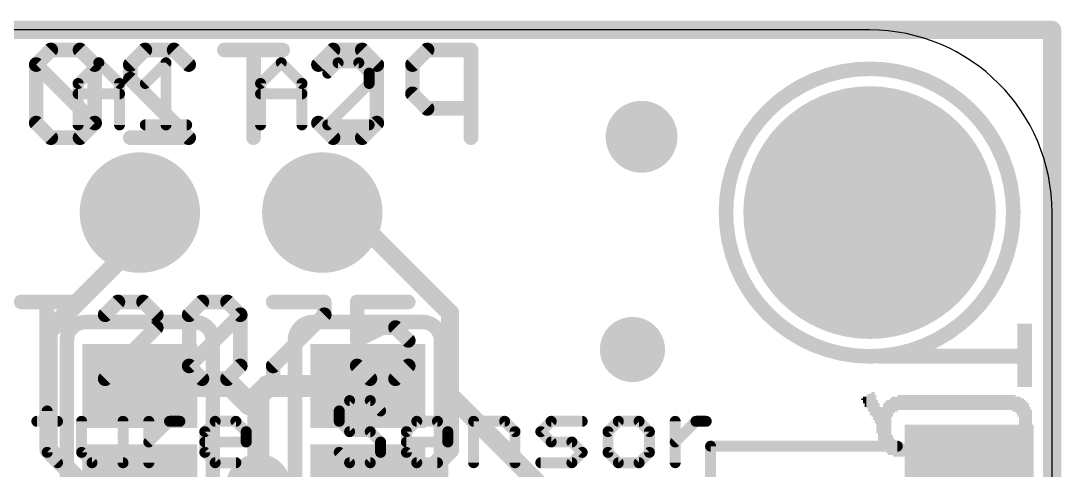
# Model space of a CAD drawing. Extents: x -0.1 to 25.5, y -0.1 to 17.9.
# Drawn here: x 11.04 to 25.53, y 11.66 to 17.91 of the extents above; entities that cross this region are included whole.
import ezdxf

# ---------------------------------------------------------------- set-up
doc = ezdxf.new("R2010")
doc.units = 0
for name, color, linetype in [('1', 12, 'CONTINUOUS'), ('16', 5, 'CONTINUOUS'), ('17', 110, 'CONTINUOUS'), ('18', 110, 'CONTINUOUS'), ('20', 53, 'CONTINUOUS'), ('21', 40, 'CONTINUOUS'), ('22', 6, 'CONTINUOUS')]:
    doc.layers.add(name, color=color, linetype=linetype)

# ---------------------------------------------------------------- blocks, each defined once
blk = doc.blocks.new('RECT')
blk.add_solid([(-0.5, -0.5), (0.5, -0.5), (-0.5, 0.5), (0.5, 0.5)])
blk = doc.blocks.new('PIE')
at = {"const_width": 0.5}
blk.add_lwpolyline([(0, -0.25, 1), (0, 0.25, 1), (0, -0.25)], format="xyb", dxfattribs=at)
blk = doc.blocks.new('ROUNDP')
at = {"const_width": 0.5}
blk.add_lwpolyline([(0, -0.25, 1), (0, 0.25, 1), (0, -0.25)], format="xyb", dxfattribs=at)
blk = doc.blocks.new('ROUNDV')
at = {"const_width": 0.5}
blk.add_lwpolyline([(0, -0.25, 1), (0, 0.25, 1), (0, -0.25)], format="xyb", dxfattribs=at)

msp = doc.modelspace()

# ---------------------------------------------------------------- linework, layer by layer
at = {"layer": '1', "const_width": 0.254}
for points in [[(0, 17.78), (25.4, 17.78)], [(25.4, 17.78), (25.4, 0)]]:
    msp.add_lwpolyline(points, dxfattribs=at)
at = {"layer": '1', "const_width": 0.127}
for points in [[(25.4635, 17.78, 1), (25.3365, 17.78)], [(25.4, 17.7165, 1), (25.4, 17.8435)]]:
    msp.add_lwpolyline(points, format="xyb", dxfattribs=at)
at = {"layer": '16'}
for points, const_width in [([(0, 17.78), (25.4, 17.78)], 0.254), ([(25.4, 17.78), (25.4, 0)], 0.254), ([(12.7, 14.859), (12.7, 15.24)], 0.254), ([(15.621, 15.24), (15.24, 15.24)], 0.254), ([(17.018, 13.843), (15.621, 15.24)], 0.254), ([(11.43, 13.589), (12.7, 14.859)], 0.254), ([(17.018, 12.7), (17.018, 13.843)], 0.254), ([(11.43, 11.938), (11.43, 13.589)], 0.254), ([(13.97, 12.827), (12.7, 12.827)], 0.3048), ([(14.224, 12.573), (13.97, 12.827)], 0.3048), ([(14.351, 12.7), (14.478, 12.827)], 0.3048), ([(14.478, 12.827), (15.875, 12.827)], 0.3048), ([(14.224, 12.573), (14.351, 12.7)], 0.3048), ([(14.351, 11.43), (14.351, 12.7)], 0.3048), ([(17.018, 11.938), (17.018, 12.7)], 0.254), ([(18.796, 10.922), (17.018, 12.7)], 0.254), ([(11.938, 11.43), (11.43, 11.938)], 0.254), ([(16.51, 11.43), (17.018, 11.938)], 0.254)]:
    msp.add_lwpolyline(points, dxfattribs=dict(at, const_width=const_width))
for points, const_width in [([(25.4635, 17.78, 1), (25.3365, 17.78)], 0.127), ([(25.4, 17.7165, 1), (25.4, 17.8435)], 0.127), ([(12.7635, 15.24, 1), (12.6365, 15.24)], 0.127), ([(15.24, 15.3035, 1), (15.24, 15.1765)], 0.127), ([(15.6659, 15.2849, 1), (15.5761, 15.1951)], 0.127), ([(15.621, 15.1765, 1), (15.621, 15.3035)], 0.127), ([(12.6365, 14.859, 1), (12.7635, 14.859)], 0.127), ([(12.7449, 14.8141, 1), (12.6551, 14.9039)], 0.127), ([(17.0815, 13.843, 1), (16.9545, 13.843)], 0.127), ([(16.9731, 13.7981, 1), (17.0629, 13.8879)], 0.127), ([(11.4935, 13.589, 1), (11.3665, 13.589)], 0.127), ([(11.3851, 13.6339, 1), (11.4749, 13.5441)], 0.127), ([(12.7, 12.9032, 1), (12.7, 12.7508)], 0.1524), ([(14.0239, 12.8809, 1), (13.9161, 12.7731)], 0.1524), ([(13.97, 12.7508, 1), (13.97, 12.9032)], 0.1524), ([(14.478, 12.9032, 1), (14.478, 12.7508)], 0.1524), ([(14.5319, 12.7731, 1), (14.4241, 12.8809)], 0.1524), ([(15.875, 12.7508, 1), (15.875, 12.9032)], 0.1524), ([(14.4272, 12.7, 1), (14.2748, 12.7)], 0.1524), ([(14.2971, 12.7539, 1), (14.4049, 12.6461)], 0.1524), ([(14.4049, 12.6461, 1), (14.2971, 12.7539)], 0.1524), ([(17.0815, 12.7, 1), (16.9545, 12.7)], 0.127), ([(17.0629, 12.7449, 1), (16.9731, 12.6551)], 0.127), ([(16.9545, 12.7, 1), (17.0815, 12.7)], 0.127), ([(14.1701, 12.6269, 1), (14.2779, 12.5191)], 0.1524), ([(14.1701, 12.5191, 1), (14.2779, 12.6269)], 0.1524), ([(11.4749, 11.9829, 1), (11.3851, 11.8931)], 0.127), ([(17.0629, 11.8931, 1), (16.9731, 11.9829)], 0.127), ([(11.3665, 11.938, 1), (11.4935, 11.938)], 0.127), ([(16.9545, 11.938, 1), (17.0815, 11.938)], 0.127)]:
    msp.add_lwpolyline(points, format="xyb", dxfattribs=dict(at, const_width=const_width))
at = {"layer": '20'}
for p, q in [((22.86, 17.78), (2.54, 17.78)), ((25.4, 2.54), (25.4, 15.24))]:
    msp.add_line(p, q, dxfattribs=at)
msp.add_arc((22.86, 15.24), 2.54, 0, 90, dxfattribs=at)
at = {"layer": '21'}
for points, const_width in [([(11.8407, 17.0354), (12.1288, 17.3235)], 0.1524), ([(12.1288, 17.3235), (12.4169, 17.0354)], 0.1524), ([(12.7762, 17.0354), (13.0643, 17.3235)], 0.1524), ([(13.0643, 17.3235), (13.0643, 16.4592)], 0.1524), ([(14.3807, 17.0354), (14.6688, 17.3235)], 0.1524), ([(14.6688, 17.3235), (14.9569, 17.0354)], 0.1524), ([(15.4603, 17.3235), (15.3162, 17.1795)], 0.1524), ([(15.7484, 17.3235), (15.4603, 17.3235)], 0.1524), ([(15.8924, 17.1795), (15.7484, 17.3235)], 0.1524), ([(15.8924, 17.0354), (15.8924, 17.1795)], 0.1524), ([(11.8407, 16.4592), (11.8407, 17.0354)], 0.1524), ([(12.4169, 17.0354), (12.4169, 16.4592)], 0.1524), ([(14.3807, 16.4592), (14.3807, 17.0354)], 0.1524), ([(14.9569, 17.0354), (14.9569, 16.4592)], 0.1524), ([(15.3162, 16.4592), (15.8924, 17.0354)], 0.1524), ([(11.8407, 16.8914), (12.4169, 16.8914)], 0.1524), ([(14.3807, 16.8914), (14.9569, 16.8914)], 0.1524), ([(12.7762, 16.4592), (13.3524, 16.4592)], 0.1524), ([(15.8924, 16.4592), (15.3162, 16.4592)], 0.1524), ([(11.0475, 13.9963), (11.7593, 13.9963)], 0.2032), ([(11.4034, 12.9286), (11.4034, 13.9963)], 0.2032), ([(12.3948, 13.9963), (12.2169, 13.8184)], 0.2032), ([(12.7508, 13.9963), (12.3948, 13.9963)], 0.2032), ([(12.9287, 13.8184), (12.7508, 13.9963)], 0.2032), ([(13.3863, 13.8184), (13.5642, 13.9963)], 0.2032), ([(13.5642, 13.9963), (13.9201, 13.9963)], 0.2032), ([(13.9201, 13.9963), (14.0981, 13.8184)], 0.2032), ([(14.5557, 13.9963), (15.2675, 13.9963)], 0.2032), ([(15.2675, 13.9963), (15.2675, 13.8184)], 0.2032), ([(16.4369, 13.9963), (15.7251, 13.9963)], 0.2032), ([(15.7251, 13.9963), (15.7251, 13.4625)], 0.2032), ([(12.9287, 13.6404), (12.9287, 13.8184)], 0.2032), ([(13.3863, 13.1066), (13.3863, 13.8184)], 0.2032), ([(13.3863, 13.1066), (14.0981, 13.8184)], 0.2032), ([(14.0981, 13.8184), (14.0981, 13.1066)], 0.2032), ([(15.2675, 13.8184), (14.5557, 13.1066)], 0.2032), ([(12.2169, 12.9286), (12.9287, 13.6404)], 0.2032), ([(15.7251, 13.4625), (16.081, 13.6404)], 0.2032), ([(16.081, 13.6404), (16.2589, 13.6404)], 0.2032), ([(16.2589, 13.6404), (16.4369, 13.4625)], 0.2032), ([(16.4369, 13.4625), (16.4369, 13.1066)], 0.2032), ([(13.5642, 12.9286), (13.3863, 13.1066)], 0.2032), ([(14.0981, 13.1066), (13.9201, 12.9286)], 0.2032), ([(14.5557, 13.1066), (14.5557, 12.9286)], 0.2032), ([(15.903, 12.9286), (15.7251, 13.1066)], 0.2032), ([(16.4369, 13.1066), (16.2589, 12.9286)], 0.2032), ([(12.9287, 12.9286), (12.2169, 12.9286)], 0.2032), ([(13.9201, 12.9286), (13.5642, 12.9286)], 0.2032), ([(16.2589, 12.9286), (15.903, 12.9286)], 0.2032), ([(15.6199, 12.6245), (15.4759, 12.4805)], 0.1524), ([(15.908, 12.6245), (15.6199, 12.6245)], 0.1524), ([(16.0521, 12.4805), (15.908, 12.6245)], 0.1524), ([(11.4101, 12.4805), (11.4101, 11.9043)], 0.1524), ([(15.4759, 12.4805), (15.4759, 12.3364)], 0.1524), ([(11.266, 12.3364), (11.5541, 12.3364)], 0.1524), ([(11.8897, 12.3364), (11.8897, 11.9043)], 0.1524), ([(12.4659, 11.7602), (12.4659, 12.3364)], 0.1524), ([(12.8252, 11.7602), (12.8252, 12.3364)], 0.1524), ([(12.8252, 12.0483), (13.1133, 12.3364)], 0.1524), ([(13.1133, 12.3364), (13.2574, 12.3364)], 0.1524), ([(13.6048, 12.1924), (13.7489, 12.3364)], 0.1524), ([(13.7489, 12.3364), (14.037, 12.3364)], 0.1524), ([(14.037, 12.3364), (14.1811, 12.1924)], 0.1524), ([(15.4759, 12.3364), (15.6199, 12.1924)], 0.1524), ([(16.4114, 12.1924), (16.5554, 12.3364)], 0.1524), ([(16.5554, 12.3364), (16.8436, 12.3364)], 0.1524), ([(16.8436, 12.3364), (16.9876, 12.1924)], 0.1524), ([(17.3469, 11.7602), (17.3469, 12.3364)], 0.1524), ([(17.3469, 12.3364), (17.7791, 12.3364)], 0.1524), ([(17.7791, 12.3364), (17.9231, 12.1924)], 0.1524), ([(18.2824, 12.1924), (18.4265, 12.3364)], 0.1524), ([(18.4265, 12.3364), (18.8586, 12.3364)], 0.1524), ([(19.362, 12.3364), (19.2179, 12.1924)], 0.1524), ([(19.6501, 12.3364), (19.362, 12.3364)], 0.1524), ([(19.7942, 12.1924), (19.6501, 12.3364)], 0.1524), ([(20.1535, 11.7602), (20.1535, 12.3364)], 0.1524), ([(20.1535, 12.0483), (20.4416, 12.3364)], 0.1524), ([(20.4416, 12.3364), (20.5856, 12.3364)], 0.1524), ([(13.6048, 11.9043), (13.6048, 12.1924)], 0.1524), ([(14.1811, 12.1924), (14.1811, 12.0483)], 0.1524), ([(15.6199, 12.1924), (15.908, 12.1924)], 0.1524), ([(15.908, 12.1924), (16.0521, 12.0483)], 0.1524), ([(16.4114, 11.9043), (16.4114, 12.1924)], 0.1524), ([(16.9876, 12.1924), (16.9876, 12.0483)], 0.1524), ([(17.9231, 12.1924), (17.9231, 11.7602)], 0.1524), ([(18.4265, 12.0483), (18.2824, 12.1924)], 0.1524), ([(19.2179, 12.1924), (19.2179, 11.9043)], 0.1524), ([(19.7942, 11.9043), (19.7942, 12.1924)], 0.1524), ([(14.1811, 12.0483), (13.6048, 12.0483)], 0.1524), ([(16.0521, 12.0483), (16.0521, 11.9043)], 0.1524), ([(16.9876, 12.0483), (16.4114, 12.0483)], 0.1524), ([(18.7146, 12.0483), (18.4265, 12.0483)], 0.1524), ([(18.8586, 11.9043), (18.7146, 12.0483)], 0.1524), ([(20.646, 10.79), (20.646, 11.99)], 0.1524), ([(20.646, 11.99), (23.246, 11.99)], 0.1524), ([(11.4101, 11.9043), (11.5541, 11.7602)], 0.1524), ([(11.8897, 11.9043), (12.0338, 11.7602)], 0.1524), ([(13.7489, 11.7602), (13.6048, 11.9043)], 0.1524), ([(15.6199, 11.7602), (15.4759, 11.9043)], 0.1524), ([(16.0521, 11.9043), (15.908, 11.7602)], 0.1524), ([(16.5554, 11.7602), (16.4114, 11.9043)], 0.1524), ([(18.7146, 11.7602), (18.8586, 11.9043)], 0.1524), ([(19.2179, 11.9043), (19.362, 11.7602)], 0.1524), ([(19.6501, 11.7602), (19.7942, 11.9043)], 0.1524), ([(12.0338, 11.7602), (12.4659, 11.7602)], 0.1524), ([(14.037, 11.7602), (13.7489, 11.7602)], 0.1524), ([(15.908, 11.7602), (15.6199, 11.7602)], 0.1524), ([(16.8436, 11.7602), (16.5554, 11.7602)], 0.1524), ([(18.2824, 11.7602), (18.7146, 11.7602)], 0.1524), ([(19.362, 11.7602), (19.6501, 11.7602)], 0.1524)]:
    msp.add_lwpolyline(points, dxfattribs=dict(at, const_width=const_width))
for points, const_width in [([(12.1557, 17.3505, 1), (12.1019, 17.2966)], 0.0762), ([(12.1557, 17.2966, 1), (12.1019, 17.3505)], 0.0762), ([(13.1024, 17.3235, 1), (13.0262, 17.3235)], 0.0762), ([(13.0913, 17.2966, 1), (13.0374, 17.3505)], 0.0762), ([(14.6957, 17.3505, 1), (14.6419, 17.2966)], 0.0762), ([(14.6957, 17.2966, 1), (14.6419, 17.3505)], 0.0762), ([(15.4603, 17.3616, 1), (15.4603, 17.2854)], 0.0762), ([(15.4872, 17.2966, 1), (15.4333, 17.3505)], 0.0762), ([(15.7753, 17.3505, 1), (15.7214, 17.2966)], 0.0762), ([(15.7484, 17.2854, 1), (15.7484, 17.3616)], 0.0762), ([(15.2893, 17.2064, 1), (15.3431, 17.1525)], 0.0762), ([(15.9305, 17.1795, 1), (15.8543, 17.1795)], 0.0762), ([(15.8655, 17.1525, 1), (15.9194, 17.2064)], 0.0762), ([(22.86, 13.24, 1), (22.86, 17.24, 1), (22.86, 13.24)], 0.2032), ([(11.8137, 17.0624, 1), (11.8676, 17.0085)], 0.0762), ([(11.8788, 17.0354, 1), (11.8026, 17.0354)], 0.0762), ([(12.455, 17.0354, 1), (12.3788, 17.0354)], 0.0762), ([(12.39, 17.0085, 1), (12.4438, 17.0624)], 0.0762), ([(12.7493, 17.0624, 1), (12.8031, 17.0085)], 0.0762), ([(14.3537, 17.0624, 1), (14.4076, 17.0085)], 0.0762), ([(14.4188, 17.0354, 1), (14.3426, 17.0354)], 0.0762), ([(14.995, 17.0354, 1), (14.9188, 17.0354)], 0.0762), ([(14.93, 17.0085, 1), (14.9838, 17.0624)], 0.0762), ([(15.9194, 17.0085, 1), (15.8655, 17.0624)], 0.0762), ([(11.8407, 16.9295, 1), (11.8407, 16.8533)], 0.0762), ([(12.4169, 16.8533, 1), (12.4169, 16.9295)], 0.0762), ([(14.3807, 16.9295, 1), (14.3807, 16.8533)], 0.0762), ([(14.9569, 16.8533, 1), (14.9569, 16.9295)], 0.0762), ([(15.8543, 17.0354, 1), (15.9305, 17.0354)], 0.0762), ([(12.7762, 16.4973, 1), (12.7762, 16.4211)], 0.0762), ([(13.3524, 16.4211, 1), (13.3524, 16.4973)], 0.0762), ([(15.3162, 16.4973, 1), (15.3162, 16.4211)], 0.0762), ([(15.2893, 16.4861, 1), (15.3431, 16.4323)], 0.0762), ([(15.8924, 16.4211, 1), (15.8924, 16.4973)], 0.0762), ([(11.8026, 16.4592, 1), (11.8788, 16.4592)], 0.0762), ([(12.3788, 16.4592, 1), (12.455, 16.4592)], 0.0762), ([(13.0262, 16.4592, 1), (13.1024, 16.4592)], 0.0762), ([(14.3426, 16.4592, 1), (14.4188, 16.4592)], 0.0762), ([(14.9188, 16.4592, 1), (14.995, 16.4592)], 0.0762), ([(11.0475, 14.0471, 1), (11.0475, 13.9455)], 0.1016), ([(11.4542, 13.9963, 1), (11.3526, 13.9963)], 0.1016), ([(11.7593, 13.9455, 1), (11.7593, 14.0471)], 0.1016), ([(12.3948, 14.0471, 1), (12.3948, 13.9455)], 0.1016), ([(12.4308, 13.9604, 1), (12.3589, 14.0322)], 0.1016), ([(12.7867, 14.0322, 1), (12.7148, 13.9604)], 0.1016), ([(12.7508, 13.9455, 1), (12.7508, 14.0471)], 0.1016), ([(13.5642, 14.0471, 1), (13.5642, 13.9455)], 0.1016), ([(13.6002, 13.9604, 1), (13.5283, 14.0322)], 0.1016), ([(13.9561, 14.0322, 1), (13.8842, 13.9604)], 0.1016), ([(13.9201, 13.9455, 1), (13.9201, 14.0471)], 0.1016), ([(14.5557, 14.0471, 1), (14.5557, 13.9455)], 0.1016), ([(15.3183, 13.9963, 1), (15.2167, 13.9963)], 0.1016), ([(15.2675, 13.9455, 1), (15.2675, 14.0471)], 0.1016), ([(15.7251, 14.0471, 1), (15.7251, 13.9455)], 0.1016), ([(15.7759, 13.9963, 1), (15.6743, 13.9963)], 0.1016), ([(16.4369, 13.9455, 1), (16.4369, 14.0471)], 0.1016), ([(12.181, 13.8543, 1), (12.2528, 13.7824)], 0.1016), ([(12.9795, 13.8184, 1), (12.8779, 13.8184)], 0.1016), ([(12.8928, 13.7824, 1), (12.9646, 13.8543)], 0.1016), ([(13.4371, 13.8184, 1), (13.3355, 13.8184)], 0.1016), ([(13.3504, 13.8543, 1), (13.4222, 13.7824)], 0.1016), ([(14.1489, 13.8184, 1), (14.0473, 13.8184)], 0.1016), ([(14.134, 13.7824, 1), (14.0622, 13.8543)], 0.1016), ([(14.0622, 13.7824, 1), (14.134, 13.8543)], 0.1016), ([(15.3034, 13.7824, 1), (15.2316, 13.8543)], 0.1016), ([(15.2167, 13.8184, 1), (15.3183, 13.8184)], 0.1016), ([(12.8779, 13.6404, 1), (12.9795, 13.6404)], 0.1016), ([(12.9646, 13.6045, 1), (12.8928, 13.6763)], 0.1016), ([(16.081, 13.6912, 1), (16.081, 13.5896)], 0.1016), ([(16.1037, 13.595, 1), (16.0583, 13.6858)], 0.1016), ([(16.2949, 13.6763, 1), (16.223, 13.6045)], 0.1016), ([(16.2589, 13.5896, 1), (16.2589, 13.6912)], 0.1016), ([(15.7024, 13.5079, 1), (15.7478, 13.417)], 0.1016), ([(15.6743, 13.4625, 1), (15.7759, 13.4625)], 0.1016), ([(16.4877, 13.4625, 1), (16.3861, 13.4625)], 0.1016), ([(16.401, 13.4265, 1), (16.4728, 13.4984)], 0.1016), ([(13.4222, 13.1425, 1), (13.3504, 13.0706)], 0.1016), ([(13.3504, 13.1425, 1), (13.4222, 13.0706)], 0.1016), ([(14.134, 13.0706, 1), (14.0622, 13.1425)], 0.1016), ([(14.6065, 13.1066, 1), (14.5049, 13.1066)], 0.1016), ([(14.5198, 13.1425, 1), (14.5916, 13.0706)], 0.1016), ([(15.761, 13.1425, 1), (15.6892, 13.0706)], 0.1016), ([(16.4728, 13.0706, 1), (16.401, 13.1425)], 0.1016), ([(13.3355, 13.1066, 1), (13.4371, 13.1066)], 0.1016), ([(14.0473, 13.1066, 1), (14.1489, 13.1066)], 0.1016), ([(16.3861, 13.1066, 1), (16.4877, 13.1066)], 0.1016), ([(11.3526, 12.9286, 1), (11.4542, 12.9286)], 0.1016), ([(12.2169, 12.9794, 1), (12.2169, 12.8778)], 0.1016), ([(12.181, 12.9645, 1), (12.2528, 12.8927)], 0.1016), ([(12.9287, 12.8778, 1), (12.9287, 12.9794)], 0.1016), ([(13.5642, 12.9794, 1), (13.5642, 12.8778)], 0.1016), ([(13.5283, 12.8927, 1), (13.6002, 12.9645)], 0.1016), ([(13.8842, 12.9645, 1), (13.9561, 12.8927)], 0.1016), ([(13.9201, 12.8778, 1), (13.9201, 12.9794)], 0.1016), ([(14.5049, 12.9286, 1), (14.6065, 12.9286)], 0.1016), ([(15.903, 12.9794, 1), (15.903, 12.8778)], 0.1016), ([(15.8671, 12.8927, 1), (15.939, 12.9645)], 0.1016), ([(16.223, 12.9645, 1), (16.2949, 12.8927)], 0.1016), ([(16.2589, 12.8778, 1), (16.2589, 12.9794)], 0.1016), ([(15.6199, 12.6626, 1), (15.6199, 12.5864)], 0.0762), ([(15.6469, 12.5976, 1), (15.593, 12.6515)], 0.0762), ([(15.935, 12.6515, 1), (15.8811, 12.5976)], 0.0762), ([(15.908, 12.5864, 1), (15.908, 12.6626)], 0.0762), ([(11.4482, 12.4805, 1), (11.372, 12.4805)], 0.0762), ([(15.4489, 12.5074, 1), (15.5028, 12.4535)], 0.0762), ([(15.514, 12.4805, 1), (15.4378, 12.4805)], 0.0762), ([(16.0251, 12.4535, 1), (16.079, 12.5074)], 0.0762), ([(11.266, 12.3745, 1), (11.266, 12.2983)], 0.0762), ([(11.5541, 12.2983, 1), (11.5541, 12.3745)], 0.0762), ([(11.9278, 12.3364, 1), (11.8516, 12.3364)], 0.0762), ([(12.504, 12.3364, 1), (12.4278, 12.3364)], 0.0762), ([(12.8633, 12.3364, 1), (12.7871, 12.3364)], 0.0762), ([(13.1133, 12.3745, 1), (13.1133, 12.2983)], 0.0762), ([(13.1403, 12.3095, 1), (13.0864, 12.3634)], 0.0762), ([(13.2574, 12.2983, 1), (13.2574, 12.3745)], 0.0762), ([(13.7489, 12.3745, 1), (13.7489, 12.2983)], 0.0762), ([(13.7758, 12.3095, 1), (13.7219, 12.3634)], 0.0762), ([(14.0639, 12.3634, 1), (14.0101, 12.3095)], 0.0762), ([(14.037, 12.2983, 1), (14.037, 12.3745)], 0.0762), ([(15.5028, 12.3634, 1), (15.4489, 12.3095)], 0.0762), ([(15.4378, 12.3364, 1), (15.514, 12.3364)], 0.0762), ([(16.5554, 12.3745, 1), (16.5554, 12.2983)], 0.0762), ([(16.5824, 12.3095, 1), (16.5285, 12.3634)], 0.0762), ([(16.8705, 12.3634, 1), (16.8166, 12.3095)], 0.0762), ([(16.8436, 12.2983, 1), (16.8436, 12.3745)], 0.0762), ([(17.385, 12.3364, 1), (17.3088, 12.3364)], 0.0762), ([(17.3469, 12.3745, 1), (17.3469, 12.2983)], 0.0762), ([(17.806, 12.3634, 1), (17.7521, 12.3095)], 0.0762), ([(17.7791, 12.2983, 1), (17.7791, 12.3745)], 0.0762), ([(18.4265, 12.3745, 1), (18.4265, 12.2983)], 0.0762), ([(18.4534, 12.3095, 1), (18.3995, 12.3634)], 0.0762), ([(18.8586, 12.2983, 1), (18.8586, 12.3745)], 0.0762), ([(19.362, 12.3745, 1), (19.362, 12.2983)], 0.0762), ([(19.3889, 12.3095, 1), (19.3351, 12.3634)], 0.0762), ([(19.6771, 12.3634, 1), (19.6232, 12.3095)], 0.0762), ([(19.6501, 12.2983, 1), (19.6501, 12.3745)], 0.0762), ([(20.1916, 12.3364, 1), (20.1154, 12.3364)], 0.0762), ([(20.4416, 12.3745, 1), (20.4416, 12.2983)], 0.0762), ([(20.4685, 12.3095, 1), (20.4146, 12.3634)], 0.0762), ([(20.5856, 12.2983, 1), (20.5856, 12.3745)], 0.0762), ([(13.6429, 12.1924, 1), (13.5667, 12.1924)], 0.0762), ([(13.5779, 12.2193, 1), (13.6318, 12.1654)], 0.0762), ([(14.2192, 12.1924, 1), (14.143, 12.1924)], 0.0762), ([(14.1541, 12.1654, 1), (14.208, 12.2193)], 0.0762), ([(15.6199, 12.2305, 1), (15.6199, 12.1543)], 0.0762), ([(15.593, 12.1654, 1), (15.6469, 12.2193)], 0.0762), ([(15.935, 12.2193, 1), (15.8811, 12.1654)], 0.0762), ([(15.908, 12.1543, 1), (15.908, 12.2305)], 0.0762), ([(16.3844, 12.2193, 1), (16.4383, 12.1654)], 0.0762), ([(16.4495, 12.1924, 1), (16.3733, 12.1924)], 0.0762), ([(17.0257, 12.1924, 1), (16.9495, 12.1924)], 0.0762), ([(16.9607, 12.1654, 1), (17.0146, 12.2193)], 0.0762), ([(17.9612, 12.1924, 1), (17.885, 12.1924)], 0.0762), ([(17.8962, 12.1654, 1), (17.9501, 12.2193)], 0.0762), ([(18.3094, 12.2193, 1), (18.2555, 12.1654)], 0.0762), ([(18.2555, 12.2193, 1), (18.3094, 12.1654)], 0.0762), ([(19.256, 12.1924, 1), (19.1798, 12.1924)], 0.0762), ([(19.191, 12.2193, 1), (19.2449, 12.1654)], 0.0762), ([(19.8323, 12.1924, 1), (19.7561, 12.1924)], 0.0762), ([(19.7672, 12.1654, 1), (19.8211, 12.2193)], 0.0762), ([(12.7983, 12.0753, 1), (12.8522, 12.0214)], 0.0762), ([(13.6048, 12.0864, 1), (13.6048, 12.0102)], 0.0762), ([(14.143, 12.0483, 1), (14.2192, 12.0483)], 0.0762), ([(14.1811, 12.0102, 1), (14.1811, 12.0864)], 0.0762), ([(16.0902, 12.0483, 1), (16.014, 12.0483)], 0.0762), ([(16.0251, 12.0214, 1), (16.079, 12.0753)], 0.0762), ([(16.4114, 12.0864, 1), (16.4114, 12.0102)], 0.0762), ([(16.9495, 12.0483, 1), (17.0257, 12.0483)], 0.0762), ([(16.9876, 12.0102, 1), (16.9876, 12.0864)], 0.0762), ([(18.4265, 12.0864, 1), (18.4265, 12.0102)], 0.0762), ([(18.3995, 12.0214, 1), (18.4534, 12.0753)], 0.0762), ([(18.7415, 12.0753, 1), (18.6876, 12.0214)], 0.0762), ([(18.7146, 12.0102, 1), (18.7146, 12.0864)], 0.0762), ([(20.1265, 12.0753, 1), (20.1804, 12.0214)], 0.0762), ([(20.6841, 11.99, 1), (20.6079, 11.99)], 0.0762), ([(20.646, 12.0281, 1), (20.646, 11.9519)], 0.0762), ([(23.246, 11.9519, 1), (23.246, 12.0281)], 0.0762), ([(11.437, 11.9312, 1), (11.3831, 11.8773)], 0.0762), ([(11.372, 11.9043, 1), (11.4482, 11.9043)], 0.0762), ([(11.9167, 11.9312, 1), (11.8628, 11.8773)], 0.0762), ([(11.8516, 11.9043, 1), (11.9278, 11.9043)], 0.0762), ([(13.6318, 11.9312, 1), (13.5779, 11.8773)], 0.0762), ([(13.5667, 11.9043, 1), (13.6429, 11.9043)], 0.0762), ([(15.5028, 11.9312, 1), (15.4489, 11.8773)], 0.0762), ([(16.014, 11.9043, 1), (16.0902, 11.9043)], 0.0762), ([(16.079, 11.8773, 1), (16.0251, 11.9312)], 0.0762), ([(16.4383, 11.9312, 1), (16.3844, 11.8773)], 0.0762), ([(16.3733, 11.9043, 1), (16.4495, 11.9043)], 0.0762), ([(18.8856, 11.8773, 1), (18.8317, 11.9312)], 0.0762), ([(18.8317, 11.8773, 1), (18.8856, 11.9312)], 0.0762), ([(19.2449, 11.9312, 1), (19.191, 11.8773)], 0.0762), ([(19.1798, 11.9043, 1), (19.256, 11.9043)], 0.0762), ([(19.7561, 11.9043, 1), (19.8323, 11.9043)], 0.0762), ([(19.8211, 11.8773, 1), (19.7672, 11.9312)], 0.0762), ([(11.5272, 11.7333, 1), (11.5811, 11.7871)], 0.0762), ([(12.0338, 11.7983, 1), (12.0338, 11.7221)], 0.0762), ([(12.0068, 11.7333, 1), (12.0607, 11.7871)], 0.0762), ([(12.4278, 11.7602, 1), (12.504, 11.7602)], 0.0762), ([(12.4659, 11.7221, 1), (12.4659, 11.7983)], 0.0762), ([(12.7871, 11.7602, 1), (12.8633, 11.7602)], 0.0762), ([(13.7489, 11.7983, 1), (13.7489, 11.7221)], 0.0762), ([(13.7219, 11.7333, 1), (13.7758, 11.7871)], 0.0762), ([(14.037, 11.7221, 1), (14.037, 11.7983)], 0.0762), ([(15.6199, 11.7983, 1), (15.6199, 11.7221)], 0.0762), ([(15.593, 11.7333, 1), (15.6469, 11.7871)], 0.0762), ([(15.8811, 11.7871, 1), (15.935, 11.7333)], 0.0762), ([(15.908, 11.7221, 1), (15.908, 11.7983)], 0.0762), ([(16.5554, 11.7983, 1), (16.5554, 11.7221)], 0.0762), ([(16.5285, 11.7333, 1), (16.5824, 11.7871)], 0.0762), ([(16.8436, 11.7221, 1), (16.8436, 11.7983)], 0.0762), ([(17.3088, 11.7602, 1), (17.385, 11.7602)], 0.0762), ([(17.885, 11.7602, 1), (17.9612, 11.7602)], 0.0762), ([(18.2824, 11.7983, 1), (18.2824, 11.7221)], 0.0762), ([(18.6876, 11.7871, 1), (18.7415, 11.7333)], 0.0762), ([(18.7146, 11.7221, 1), (18.7146, 11.7983)], 0.0762), ([(19.362, 11.7983, 1), (19.362, 11.7221)], 0.0762), ([(19.3351, 11.7333, 1), (19.3889, 11.7871)], 0.0762), ([(19.6232, 11.7871, 1), (19.6771, 11.7333)], 0.0762), ([(19.6501, 11.7221, 1), (19.6501, 11.7983)], 0.0762), ([(20.1154, 11.7602, 1), (20.1916, 11.7602)], 0.0762)]:
    msp.add_lwpolyline(points, format="xyb", dxfattribs=dict(at, const_width=const_width))
at = {"layer": '22', "const_width": 0.2032}
for points in [[(11.4604, 17.5016), (11.2571, 17.2983)], [(11.8672, 17.5016), (11.4604, 17.5016)], [(12.0705, 17.2983), (11.8672, 17.5016)], [(12.5668, 17.2983), (12.7702, 17.5016)], [(12.7702, 17.5016), (13.1769, 17.5016)], [(13.1769, 17.5016), (13.3803, 17.2983)], [(14.69, 17.5016), (13.8765, 17.5016)], [(14.2832, 16.2814), (14.2832, 17.5016)], [(15.1862, 17.2983), (15.3896, 17.5016)], [(15.3896, 17.5016), (15.7963, 17.5016)], [(15.7963, 17.5016), (15.9997, 17.2983)], [(16.6993, 17.5016), (16.496, 17.2983)], [(17.3094, 17.5016), (16.6993, 17.5016)], [(17.3094, 16.2814), (17.3094, 17.5016)], [(11.2571, 17.2983), (11.2571, 16.4848)], [(12.0705, 16.4848), (11.2571, 17.2983)], [(12.0705, 16.4848), (12.0705, 17.2983)], [(12.5668, 17.0949), (12.5668, 17.2983)], [(15.9997, 17.2983), (15.9997, 16.4848)], [(16.496, 17.2983), (16.496, 16.8915)], [(13.3803, 16.2814), (12.5668, 17.0949)], [(16.496, 16.8915), (16.6993, 16.6881)], [(16.6993, 16.6881), (17.3094, 16.6881)], [(11.2571, 16.4848), (11.4604, 16.2814)], [(11.8672, 16.2814), (12.0705, 16.4848)], [(15.3896, 16.2814), (15.1862, 16.4848)], [(15.9997, 16.4848), (15.7963, 16.2814)], [(11.4604, 16.2814), (11.8672, 16.2814)], [(12.5668, 16.2814), (13.3803, 16.2814)], [(15.7963, 16.2814), (15.3896, 16.2814)], [(11.938, 13.716), (13.462, 13.716)], [(15.113, 13.716), (16.637, 13.716)], [(11.684, 13.462), (11.684, 9.398)], [(13.716, 9.398), (13.716, 13.462)], [(14.859, 13.462), (14.859, 9.398)], [(16.891, 9.398), (16.891, 13.462)]]:
    msp.add_lwpolyline(points, dxfattribs=at)
at = {"layer": '22'}
for points, const_width in [([(11.4604, 17.5524, 1), (11.4604, 17.4508)], 0.1016), ([(11.4963, 17.4657, 1), (11.4245, 17.5376)], 0.1016), ([(11.9031, 17.5376, 1), (11.8313, 17.4657)], 0.1016), ([(11.8672, 17.4508, 1), (11.8672, 17.5524)], 0.1016), ([(12.7702, 17.5524, 1), (12.7702, 17.4508)], 0.1016), ([(12.8061, 17.4657, 1), (12.7342, 17.5376)], 0.1016), ([(13.2128, 17.5376, 1), (13.141, 17.4657)], 0.1016), ([(13.1769, 17.4508, 1), (13.1769, 17.5524)], 0.1016), ([(13.8765, 17.5524, 1), (13.8765, 17.4508)], 0.1016), ([(14.334, 17.5016, 1), (14.2324, 17.5016)], 0.1016), ([(14.69, 17.4508, 1), (14.69, 17.5524)], 0.1016), ([(15.3896, 17.5524, 1), (15.3896, 17.4508)], 0.1016), ([(15.4255, 17.4657, 1), (15.3537, 17.5376)], 0.1016), ([(15.8323, 17.5376, 1), (15.7604, 17.4657)], 0.1016), ([(15.7963, 17.4508, 1), (15.7963, 17.5524)], 0.1016), ([(16.6993, 17.5524, 1), (16.6993, 17.4508)], 0.1016), ([(16.7352, 17.4657, 1), (16.6634, 17.5376)], 0.1016), ([(17.3602, 17.5016, 1), (17.2586, 17.5016)], 0.1016), ([(17.3094, 17.4508, 1), (17.3094, 17.5524)], 0.1016), ([(11.293, 17.3342, 1), (11.2211, 17.2623)], 0.1016), ([(11.2211, 17.3342, 1), (11.293, 17.2623)], 0.1016), ([(11.3079, 17.2983, 1), (11.2063, 17.2983)], 0.1016), ([(12.1213, 17.2983, 1), (12.0197, 17.2983)], 0.1016), ([(12.0346, 17.2623, 1), (12.1065, 17.3342)], 0.1016), ([(12.6176, 17.2983, 1), (12.516, 17.2983)], 0.1016), ([(12.5309, 17.3342, 1), (12.6027, 17.2623)], 0.1016), ([(13.3443, 17.2623, 1), (13.4162, 17.3342)], 0.1016), ([(15.1503, 17.3342, 1), (15.2221, 17.2623)], 0.1016), ([(16.0505, 17.2983, 1), (15.9489, 17.2983)], 0.1016), ([(15.9638, 17.2623, 1), (16.0356, 17.3342)], 0.1016), ([(16.46, 17.3342, 1), (16.5319, 17.2623)], 0.1016), ([(16.5467, 17.2983, 1), (16.4452, 17.2983)], 0.1016), ([(12.6027, 17.1308, 1), (12.5309, 17.059)], 0.1016), ([(12.516, 17.0949, 1), (12.6176, 17.0949)], 0.1016), ([(16.5319, 16.9274, 1), (16.46, 16.8556)], 0.1016), ([(16.4452, 16.8915, 1), (16.5467, 16.8915)], 0.1016), ([(16.6993, 16.7389, 1), (16.6993, 16.6373)], 0.1016), ([(16.6634, 16.6522, 1), (16.7352, 16.7241)], 0.1016), ([(17.3094, 16.6373, 1), (17.3094, 16.7389)], 0.1016), ([(11.293, 16.5207, 1), (11.2211, 16.4489)], 0.1016), ([(11.2063, 16.4848, 1), (11.3079, 16.4848)], 0.1016), ([(12.0197, 16.4848, 1), (12.1213, 16.4848)], 0.1016), ([(12.1065, 16.4489, 1), (12.0346, 16.5207)], 0.1016), ([(12.0346, 16.4489, 1), (12.1065, 16.5207)], 0.1016), ([(15.2221, 16.5207, 1), (15.1503, 16.4489)], 0.1016), ([(15.9489, 16.4848, 1), (16.0505, 16.4848)], 0.1016), ([(16.0356, 16.4489, 1), (15.9638, 16.5207)], 0.1016), ([(11.4604, 16.3322, 1), (11.4604, 16.2306)], 0.1016), ([(11.4245, 16.2455, 1), (11.4963, 16.3173)], 0.1016), ([(11.8313, 16.3173, 1), (11.9031, 16.2455)], 0.1016), ([(11.8672, 16.2306, 1), (11.8672, 16.3322)], 0.1016), ([(12.5668, 16.3322, 1), (12.5668, 16.2306)], 0.1016), ([(13.3443, 16.2455, 1), (13.4162, 16.3173)], 0.1016), ([(13.3803, 16.2306, 1), (13.3803, 16.3322)], 0.1016), ([(15.3896, 16.3322, 1), (15.3896, 16.2306)], 0.1016), ([(15.3537, 16.2455, 1), (15.4255, 16.3173)], 0.1016), ([(15.7604, 16.3173, 1), (15.8323, 16.2455)], 0.1016), ([(15.7963, 16.2306, 1), (15.7963, 16.3322)], 0.1016), ([(14.2324, 16.2814, 1), (14.334, 16.2814)], 0.1016), ([(17.2586, 16.2814, 1), (17.3602, 16.2814)], 0.1016), ([(11.938, 13.716, 0.4142), (11.684, 13.462)], 0.2032), ([(11.938, 13.7668, 1), (11.938, 13.6652)], 0.1016), ([(11.938, 13.6652, 1), (11.938, 13.7668)], 0.1016), ([(13.716, 13.462, 0.4142), (13.462, 13.716)], 0.2032), ([(13.462, 13.7668, 1), (13.462, 13.6652)], 0.1016), ([(13.462, 13.6652, 1), (13.462, 13.7668)], 0.1016), ([(15.113, 13.716, 0.4142), (14.859, 13.462)], 0.2032), ([(15.113, 13.7668, 1), (15.113, 13.6652)], 0.1016), ([(15.113, 13.6652, 1), (15.113, 13.7668)], 0.1016), ([(16.891, 13.462, 0.4142), (16.637, 13.716)], 0.2032), ([(16.637, 13.7668, 1), (16.637, 13.6652)], 0.1016), ([(16.637, 13.6652, 1), (16.637, 13.7668)], 0.1016), ([(11.7348, 13.462, 1), (11.6332, 13.462)], 0.1016), ([(11.6332, 13.462, 1), (11.7348, 13.462)], 0.1016), ([(13.7668, 13.462, 1), (13.6652, 13.462)], 0.1016), ([(13.6652, 13.462, 1), (13.7668, 13.462)], 0.1016), ([(14.9098, 13.462, 1), (14.8082, 13.462)], 0.1016), ([(14.8082, 13.462, 1), (14.9098, 13.462)], 0.1016), ([(16.9418, 13.462, 1), (16.8402, 13.462)], 0.1016), ([(16.8402, 13.462, 1), (16.9418, 13.462)], 0.1016)]:
    msp.add_lwpolyline(points, format="xyb", dxfattribs=dict(at, const_width=const_width))

# ---------------------------------------------------------------- block references
at = {"layer": '1'}
msp.add_blockref('PIE', (19.685, 16.2941), dxfattribs=at)
at = {"layer": '1', "xscale": 1.8, "yscale": 1.2, "rotation": 180}
msp.add_blockref('RECT', (24.246, 11.69), dxfattribs=at)
at = {"layer": '16', "xscale": 1.1684, "yscale": 1.6002, "rotation": 90}
for p in [(12.7, 12.827), (15.875, 12.827), (12.7, 11.43), (15.875, 11.43)]:
    msp.add_blockref('RECT', p, dxfattribs=at)
at = {"layer": '17', "xscale": 3.516, "yscale": 3.516}
msp.add_blockref('ROUNDP', (22.86, 15.24), dxfattribs=at)
msp.add_blockref('ROUNDP', (22.86, 15.24), dxfattribs=at)
at = {"layer": '17', "xscale": 1.6764, "yscale": 1.6764, "rotation": 90}
for p in [(12.7, 15.24), (12.7, 15.24), (15.24, 15.24), (15.24, 15.24)]:
    msp.add_blockref('ROUNDP', p, dxfattribs=at)
at = {"layer": '18', "xscale": 0.9064, "yscale": 0.9064}
for p in [(19.558, 13.335), (19.558, 13.335), (14.351, 11.43), (14.351, 11.43)]:
    msp.add_blockref('ROUNDV', p, dxfattribs=at)
at = {"layer": '22', "rotation": 90}
for p, xscale, yscale in [((24.9267, 13.2537), 0.8788, 0.0231), ((24.9498, 13.2537), 0.8788, 0.0231), ((24.9729, 13.2537), 0.8788, 0.0231), ((24.996, 13.2537), 0.8788, 0.0231), ((25.019, 13.2537), 0.8788, 0.0229), ((25.042, 13.2537), 0.8788, 0.0231), ((25.0651, 13.2537), 0.8788, 0.0231), ((25.0882, 13.2537), 0.8788, 0.0231), ((25.1113, 13.2537), 0.8788, 0.0231), ((22.987, 13.2436), 0.2083, 0.0229), ((23.01, 13.2436), 0.2083, 0.0231), ((23.0331, 13.2436), 0.2083, 0.0231), ((23.0562, 13.2436), 0.2083, 0.0231), ((23.0793, 13.2436), 0.2083, 0.0231), ((23.1024, 13.2436), 0.2083, 0.0231), ((23.1256, 13.2436), 0.2083, 0.0231), ((23.1487, 13.2436), 0.2083, 0.0231), ((23.1718, 13.2436), 0.2083, 0.0231), ((23.1949, 13.2436), 0.2083, 0.0231), ((23.218, 13.2436), 0.2083, 0.0231), ((23.241, 13.2436), 0.2083, 0.0229), ((23.264, 13.2436), 0.2083, 0.0231), ((23.2871, 13.2436), 0.2083, 0.0231), ((23.3102, 13.2436), 0.2083, 0.0231), ((23.3333, 13.2436), 0.2083, 0.0231), ((23.3564, 13.2436), 0.2083, 0.0231), ((23.3796, 13.2436), 0.2083, 0.0231), ((23.4027, 13.2436), 0.2083, 0.0231), ((23.4258, 13.2436), 0.2083, 0.0231), ((23.4489, 13.2436), 0.2083, 0.0231), ((23.472, 13.2436), 0.2083, 0.0231), ((23.495, 13.2436), 0.2083, 0.0229), ((23.518, 13.2436), 0.2083, 0.0231), ((23.5411, 13.2436), 0.2083, 0.0231), ((23.5642, 13.2436), 0.2083, 0.0231), ((23.5873, 13.2436), 0.2083, 0.0231), ((23.6104, 13.2436), 0.2083, 0.0231), ((23.6336, 13.2436), 0.2083, 0.0231), ((23.6567, 13.2436), 0.2083, 0.0231), ((23.6798, 13.2436), 0.2083, 0.0231), ((23.7029, 13.2436), 0.2083, 0.0231), ((23.726, 13.2436), 0.2083, 0.0231), ((23.749, 13.2436), 0.2083, 0.0229), ((23.772, 13.2436), 0.2083, 0.0231), ((23.7951, 13.2436), 0.2083, 0.0231), ((23.8182, 13.2436), 0.2083, 0.0231), ((23.8413, 13.2436), 0.2083, 0.0231), ((23.8644, 13.2436), 0.2083, 0.0231), ((23.8876, 13.2436), 0.2083, 0.0231), ((23.9107, 13.2436), 0.2083, 0.0231), ((23.9338, 13.2436), 0.2083, 0.0231), ((23.9569, 13.2436), 0.2083, 0.0231), ((23.98, 13.2436), 0.2083, 0.0231), ((24.003, 13.2436), 0.2083, 0.0229), ((24.026, 13.2436), 0.2083, 0.0231), ((24.0491, 13.2436), 0.2083, 0.0231), ((24.0722, 13.2436), 0.2083, 0.0231), ((24.0953, 13.2436), 0.2083, 0.0231), ((24.1184, 13.2436), 0.2083, 0.0231), ((24.1416, 13.2436), 0.2083, 0.0231), ((24.1647, 13.2436), 0.2083, 0.0231), ((24.1878, 13.2436), 0.2083, 0.0231), ((24.2109, 13.2436), 0.2083, 0.0231), ((24.234, 13.2436), 0.2083, 0.0231), ((24.257, 13.2436), 0.2083, 0.0229), ((24.28, 13.2436), 0.2083, 0.0231), ((24.3031, 13.2436), 0.2083, 0.0231), ((24.3262, 13.2436), 0.2083, 0.0231), ((24.3493, 13.2436), 0.2083, 0.0231), ((24.3724, 13.2436), 0.2083, 0.0231), ((24.3956, 13.2436), 0.2083, 0.0231), ((24.4187, 13.2436), 0.2083, 0.0231), ((24.4418, 13.2436), 0.2083, 0.0231), ((24.4649, 13.2436), 0.2083, 0.0231), ((24.488, 13.2436), 0.2083, 0.0231), ((24.511, 13.2436), 0.2083, 0.0229), ((24.534, 13.2436), 0.2083, 0.0231), ((24.5571, 13.2436), 0.2083, 0.0231), ((24.5802, 13.2436), 0.2083, 0.0231), ((24.6033, 13.2436), 0.2083, 0.0231), ((24.6264, 13.2436), 0.2083, 0.0231), ((24.6496, 13.2436), 0.2083, 0.0231), ((24.6727, 13.2436), 0.2083, 0.0231), ((24.6958, 13.2436), 0.2083, 0.0231), ((24.7189, 13.2436), 0.2083, 0.0231), ((24.742, 13.2436), 0.2083, 0.0231), ((24.765, 13.2436), 0.2083, 0.0229), ((24.788, 13.2436), 0.2083, 0.0231), ((24.8111, 13.2436), 0.2083, 0.0231), ((24.8342, 13.2436), 0.2083, 0.0231), ((24.8573, 13.2436), 0.2083, 0.0231), ((24.8804, 13.2436), 0.2083, 0.0231), ((24.9036, 13.2436), 0.2083, 0.0231), ((22.756, 12.6429), 0.0229, 0.0231), ((22.7791, 12.6314), 0.0914, 0.0231), ((22.8022, 12.6073), 0.1397, 0.0231), ((22.8253, 12.6073), 0.1854, 0.0231), ((22.8484, 12.5959), 0.254, 0.0231), ((22.8716, 12.573), 0.2997, 0.0231), ((22.8947, 12.573), 0.3454, 0.0231), ((22.9178, 12.5501), 0.3912, 0.0231), ((22.9409, 12.5031), 0.3937, 0.0231), ((22.964, 12.4003), 0.4623, 0.0231), ((23.0793, 12.2619), 0.6934, 0.0231), ((23.1024, 12.2619), 0.7391, 0.0231), ((23.1256, 12.2504), 0.762, 0.0231), ((23.1487, 12.2619), 0.7849, 0.0231), ((23.1718, 12.5387), 0.2769, 0.0231), ((23.1949, 12.5616), 0.2311, 0.0231), ((23.218, 12.573), 0.2083, 0.0231), ((23.241, 12.573), 0.2083, 0.0229), ((23.264, 12.5959), 0.2083, 0.0231), ((23.2871, 12.5959), 0.2083, 0.0231), ((23.3102, 12.5959), 0.2083, 0.0231), ((23.3333, 12.5959), 0.2083, 0.0231), ((23.3564, 12.5959), 0.2083, 0.0231), ((23.3796, 12.5959), 0.2083, 0.0231), ((23.4027, 12.5959), 0.2083, 0.0231), ((23.4258, 12.5959), 0.2083, 0.0231), ((23.4489, 12.5959), 0.2083, 0.0231), ((23.472, 12.5959), 0.2083, 0.0231), ((23.495, 12.5959), 0.2083, 0.0229), ((23.518, 12.5959), 0.2083, 0.0231), ((23.5411, 12.5959), 0.2083, 0.0231), ((23.5642, 12.5959), 0.2083, 0.0231), ((23.5873, 12.5959), 0.2083, 0.0231), ((23.6104, 12.5959), 0.2083, 0.0231), ((23.6336, 12.5959), 0.2083, 0.0231), ((23.6567, 12.5959), 0.2083, 0.0231), ((23.6798, 12.5959), 0.2083, 0.0231), ((23.7029, 12.5959), 0.2083, 0.0231), ((23.726, 12.5959), 0.2083, 0.0231), ((23.749, 12.5959), 0.2083, 0.0229), ((23.772, 12.5959), 0.2083, 0.0231), ((23.7951, 12.5959), 0.2083, 0.0231), ((23.8182, 12.5959), 0.2083, 0.0231), ((23.8413, 12.5959), 0.2083, 0.0231), ((23.8644, 12.5959), 0.2083, 0.0231), ((23.8876, 12.5959), 0.2083, 0.0231), ((23.9107, 12.5959), 0.2083, 0.0231), ((23.9338, 12.5959), 0.2083, 0.0231), ((23.9569, 12.5959), 0.2083, 0.0231), ((23.98, 12.5959), 0.2083, 0.0231), ((24.003, 12.5959), 0.2083, 0.0229), ((24.026, 12.5959), 0.2083, 0.0231), ((24.0491, 12.5959), 0.2083, 0.0231), ((24.0722, 12.5959), 0.2083, 0.0231), ((24.0953, 12.5959), 0.2083, 0.0231), ((24.1184, 12.5959), 0.2083, 0.0231), ((24.1416, 12.5959), 0.2083, 0.0231), ((24.1647, 12.5959), 0.2083, 0.0231), ((24.1878, 12.5959), 0.2083, 0.0231), ((24.2109, 12.5959), 0.2083, 0.0231), ((24.234, 12.5959), 0.2083, 0.0231), ((24.257, 12.5959), 0.2083, 0.0229), ((24.28, 12.5959), 0.2083, 0.0231), ((24.3031, 12.5959), 0.2083, 0.0231), ((24.3262, 12.5959), 0.2083, 0.0231), ((24.3493, 12.5959), 0.2083, 0.0231), ((24.3724, 12.5959), 0.2083, 0.0231), ((24.3956, 12.5959), 0.2083, 0.0231), ((24.4187, 12.5959), 0.2083, 0.0231), ((24.4418, 12.5959), 0.2083, 0.0231), ((24.4649, 12.5959), 0.2083, 0.0231), ((24.488, 12.5959), 0.2083, 0.0231), ((24.511, 12.5959), 0.2083, 0.0229), ((24.534, 12.5959), 0.2083, 0.0231), ((24.5571, 12.5959), 0.2083, 0.0231), ((24.5802, 12.5959), 0.2083, 0.0231), ((24.6033, 12.5959), 0.2083, 0.0231), ((24.6264, 12.5959), 0.2083, 0.0231), ((24.6496, 12.5959), 0.2083, 0.0231), ((24.6727, 12.5959), 0.2083, 0.0231), ((24.6958, 12.5959), 0.2083, 0.0231), ((24.7189, 12.5959), 0.2083, 0.0231), ((24.742, 12.5959), 0.2083, 0.0231), ((24.765, 12.5959), 0.2083, 0.0229), ((24.788, 12.5959), 0.2083, 0.0231), ((24.8111, 12.5959), 0.2083, 0.0231), ((24.8342, 12.5959), 0.2083, 0.0231), ((24.8573, 12.5844), 0.2311, 0.0231), ((24.8804, 12.5844), 0.2311, 0.0231), ((24.9036, 12.5616), 0.2311, 0.0231), ((24.9267, 12.5387), 0.2769, 0.0231), ((24.9498, 12.2733), 0.8077, 0.0231), ((24.9729, 12.2733), 0.762, 0.0231), ((24.996, 12.2733), 0.762, 0.0231), ((25.019, 12.2733), 0.7163, 0.0229), ((25.042, 12.2733), 0.6706, 0.0231), ((22.987, 12.319), 0.5334, 0.0229), ((23.01, 12.2606), 0.5537, 0.0231), ((23.0331, 12.2492), 0.5766, 0.0231), ((23.0562, 12.2619), 0.6477, 0.0231), ((25.0651, 12.2733), 0.6248, 0.0231), ((25.0882, 12.2606), 0.5537, 0.0231), ((25.1113, 12.272), 0.4394, 0.0231), ((23.1718, 12.0079), 0.2769, 0.0231), ((23.1949, 11.9736), 0.254, 0.0231), ((23.218, 11.9621), 0.2311, 0.0231), ((23.241, 11.9494), 0.2057, 0.0229), ((23.264, 11.9494), 0.2057, 0.0231), ((23.2871, 11.9494), 0.2057, 0.0231), ((23.3102, 11.9494), 0.2057, 0.0231), ((23.3333, 11.938), 0.1829, 0.0231), ((23.3564, 11.938), 0.1829, 0.0231), ((23.3796, 11.938), 0.1829, 0.0231), ((23.4027, 11.938), 0.1829, 0.0231), ((23.4258, 11.938), 0.1829, 0.0231), ((23.4489, 11.938), 0.1829, 0.0231), ((23.472, 11.938), 0.1829, 0.0231), ((23.495, 11.938), 0.1829, 0.0229), ((23.518, 11.938), 0.1829, 0.0231), ((23.5411, 11.938), 0.1829, 0.0231), ((23.5642, 11.938), 0.1829, 0.0231), ((23.5873, 11.938), 0.1829, 0.0231), ((23.6104, 11.938), 0.1829, 0.0231), ((23.6336, 11.938), 0.1829, 0.0231), ((23.6567, 11.938), 0.1829, 0.0231), ((23.6798, 11.938), 0.1829, 0.0231), ((23.7029, 11.938), 0.1829, 0.0231), ((23.726, 11.938), 0.1829, 0.0231), ((23.749, 11.938), 0.1829, 0.0229), ((23.772, 11.938), 0.1829, 0.0231), ((23.7951, 11.938), 0.1829, 0.0231), ((23.8182, 11.938), 0.1829, 0.0231), ((23.8413, 11.938), 0.1829, 0.0231), ((23.8644, 11.938), 0.1829, 0.0231), ((23.8876, 11.938), 0.1829, 0.0231), ((23.9107, 11.938), 0.1829, 0.0231), ((23.9338, 11.938), 0.1829, 0.0231), ((23.9569, 11.938), 0.1829, 0.0231), ((23.98, 11.938), 0.1829, 0.0231), ((24.003, 11.938), 0.1829, 0.0229), ((24.026, 11.938), 0.1829, 0.0231), ((24.0491, 11.938), 0.1829, 0.0231), ((24.0722, 11.938), 0.1829, 0.0231), ((24.0953, 11.938), 0.1829, 0.0231), ((24.1184, 11.938), 0.1829, 0.0231), ((24.1416, 11.938), 0.1829, 0.0231), ((24.1647, 11.938), 0.1829, 0.0231), ((24.1878, 11.938), 0.1829, 0.0231), ((24.2109, 11.938), 0.1829, 0.0231), ((24.234, 11.938), 0.1829, 0.0231), ((24.257, 11.938), 0.1829, 0.0229), ((24.28, 11.938), 0.1829, 0.0231), ((24.3031, 11.938), 0.1829, 0.0231), ((24.3262, 11.938), 0.1829, 0.0231), ((24.3493, 11.938), 0.1829, 0.0231), ((24.3724, 11.938), 0.1829, 0.0231), ((24.3956, 11.938), 0.1829, 0.0231), ((24.4187, 11.938), 0.1829, 0.0231), ((24.4418, 11.938), 0.1829, 0.0231), ((24.4649, 11.938), 0.1829, 0.0231), ((24.488, 11.938), 0.1829, 0.0231), ((24.511, 11.938), 0.1829, 0.0229), ((24.534, 11.938), 0.1829, 0.0231), ((24.5571, 11.938), 0.1829, 0.0231), ((24.5802, 11.938), 0.1829, 0.0231), ((24.6033, 11.938), 0.1829, 0.0231), ((24.6264, 11.938), 0.1829, 0.0231), ((24.6496, 11.938), 0.1829, 0.0231), ((24.6727, 11.938), 0.1829, 0.0231), ((24.6958, 11.938), 0.1829, 0.0231), ((24.7189, 11.938), 0.1829, 0.0231), ((24.742, 11.938), 0.1829, 0.0231), ((24.765, 11.9494), 0.2057, 0.0229), ((24.788, 11.9494), 0.2057, 0.0231), ((24.8111, 11.9494), 0.2057, 0.0231), ((24.8342, 11.9494), 0.2057, 0.0231), ((24.8573, 11.9494), 0.2057, 0.0231), ((24.8804, 11.9621), 0.2311, 0.0231), ((24.9036, 11.9736), 0.254, 0.0231), ((24.9267, 12.0079), 0.2769, 0.0231)]:
    msp.add_blockref('RECT', p, dxfattribs=dict(at, xscale=xscale, yscale=yscale))

doc.saveas('drawing.dxf')
